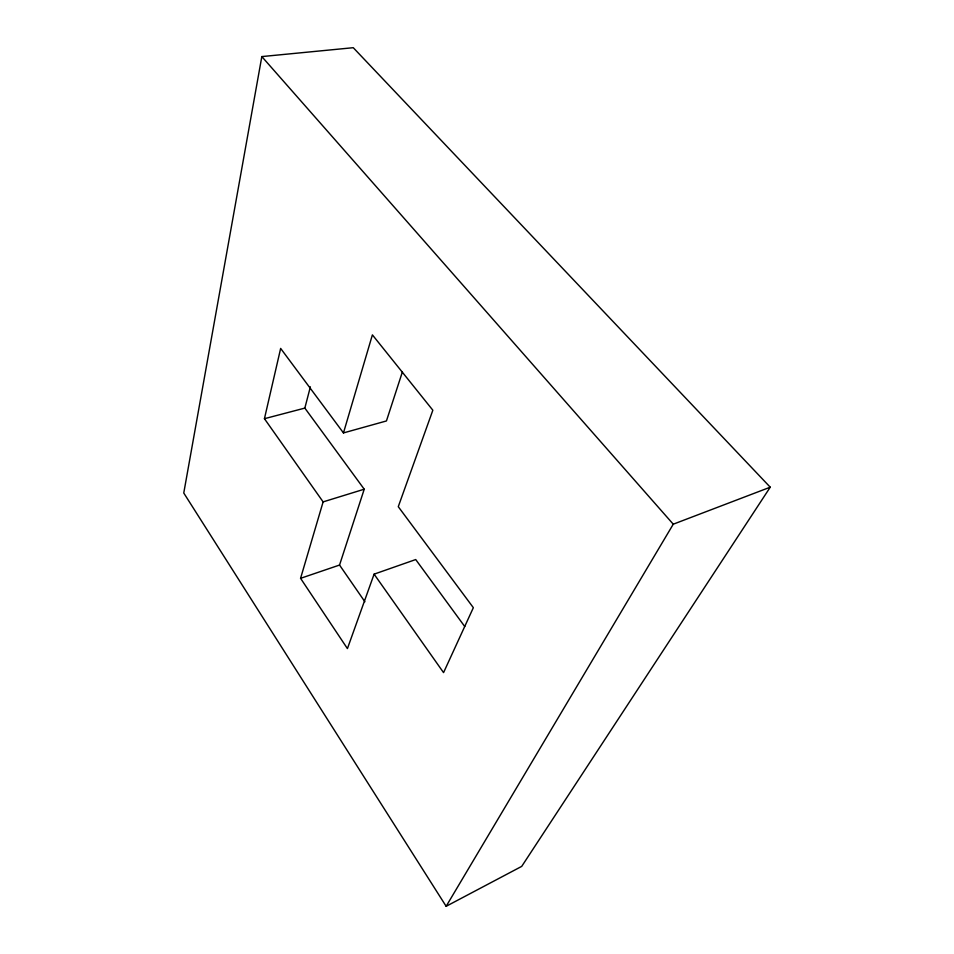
<?xml version="1.0" encoding="UTF-8"?>
<svg xmlns="http://www.w3.org/2000/svg" width="954" height="954" viewBox="0 0 954 954"><rect width="100%" height="100%" fill="white"/><g stroke="black" fill="none" stroke-linecap="round" stroke-linejoin="round"><path stroke-width="1.43" d="M261.825 56.584L183.764 493.015L446.15 906.3L521.719 866.375L770.236 487.196L353.266 47.7L261.825 56.584L673.262 524.199L770.236 487.196M464.753 626.539L415.717 559.557L374.099 574.153L347.423 648.601L300.57 578.327L323.12 501.887L264.437 418.699L280.655 348.425L343.464 432.925L386.442 420.952L402.421 371.833M364.893 601.747L339.541 565.054L364.225 489.211L304.839 408.097L310.372 386.835M343.464 432.925L372.394 334.866L432.842 410.22L398.271 506.681L473.351 607.686L443.562 672.618L374.099 574.153M446.15 906.3L673.262 524.199M300.57 578.327L339.541 565.054M323.12 501.887L364.225 489.211M264.437 418.699L304.839 408.097"/></g></svg>
